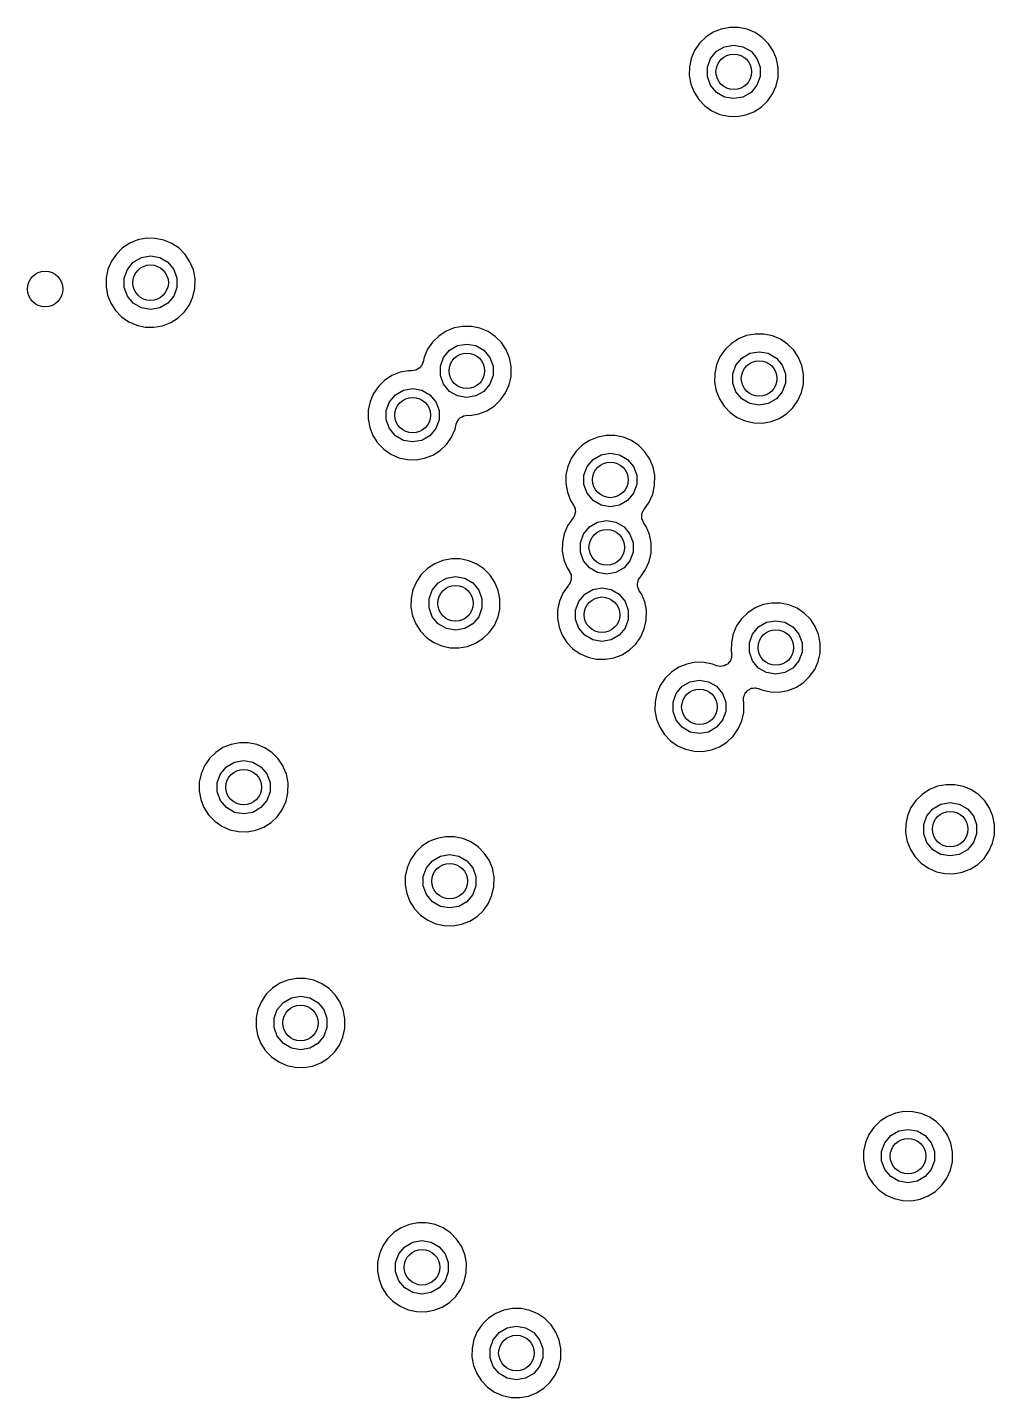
# Model space of a CAD drawing. Extents: x 83.8 to 170.2, y -169.8 to -83.8.
# Drawn here: x 138.29 to 149.16, y -121.58 to -106.16 of the extents above; entities that cross this region are included whole.
import ezdxf

# ---------------------------------------------------------------- set-up
doc = ezdxf.new("R2010")
doc.units = 0
doc.header["$MEASUREMENT"] = 0
doc.layers.add('BLACK', color=7, linetype='CONTINUOUS')

msp = doc.modelspace()

# ---------------------------------------------------------------- linework, layer by layer
at = {"layer": 'Black'}
for p, q in [((146.087, -106.18), (145.996, -106.217)), ((146.183, -106.162), (146.087, -106.18)), ((146.281, -106.162), (146.183, -106.162)), ((146.378, -106.182), (146.281, -106.162)), ((146.468, -106.22), (146.378, -106.182)), ((145.844, -106.339), (145.789, -106.42)), ((145.914, -106.271), (145.844, -106.339)), ((145.996, -106.217), (145.914, -106.271)), ((146.549, -106.275), (146.468, -106.22)), ((146.618, -106.345), (146.549, -106.275)), ((146.673, -106.426), (146.618, -106.345)), ((145.789, -106.42), (145.75, -106.51)), ((145.968, -106.512), (146.035, -106.431)), ((146.035, -106.431), (146.126, -106.379)), ((146.126, -106.379), (146.229, -106.361)), ((146.229, -106.361), (146.332, -106.379)), ((146.332, -106.379), (146.423, -106.431)), ((146.423, -106.431), (146.49, -106.512)), ((146.71, -106.517), (146.673, -106.426)), ((145.73, -106.606), (145.728, -106.704)), ((145.75, -106.51), (145.73, -106.606)), ((145.932, -106.61), (145.968, -106.512)), ((145.932, -106.714), (145.932, -106.61)), ((146.49, -106.512), (146.526, -106.61)), ((146.526, -106.61), (146.526, -106.714)), ((146.729, -106.612), (146.71, -106.517)), ((146.727, -106.726), (146.729, -106.612)), ((145.728, -106.704), (145.746, -106.801)), ((145.746, -106.801), (145.782, -106.892)), ((145.968, -106.813), (145.932, -106.714)), ((146.526, -106.714), (146.49, -106.813)), ((146.706, -106.821), (146.727, -106.726)), ((145.782, -106.892), (145.835, -106.974)), ((146.035, -106.893), (145.968, -106.813)), ((146.126, -106.945), (146.035, -106.893)), ((146.229, -106.963), (146.126, -106.945)), ((146.332, -106.945), (146.229, -106.963)), ((146.423, -106.893), (146.332, -106.945)), ((146.49, -106.813), (146.423, -106.893)), ((146.609, -106.99), (146.666, -106.91)), ((146.666, -106.91), (146.706, -106.821)), ((145.835, -106.974), (145.903, -107.045)), ((145.903, -107.045), (145.984, -107.101)), ((145.984, -107.101), (146.074, -107.14)), ((146.364, -107.146), (146.456, -107.111)), ((146.456, -107.111), (146.538, -107.058)), ((146.538, -107.058), (146.609, -106.99)), ((146.074, -107.14), (146.169, -107.161)), ((146.169, -107.161), (146.268, -107.163)), ((146.268, -107.163), (146.364, -107.146)), ((139.356, -108.643), (139.286, -108.712)), ((139.438, -108.589), (139.356, -108.643)), ((139.529, -108.552), (139.438, -108.589)), ((139.625, -108.534), (139.529, -108.552)), ((139.723, -108.535), (139.625, -108.534)), ((139.819, -108.555), (139.723, -108.535)), ((139.91, -108.593), (139.819, -108.555)), ((139.991, -108.647), (139.91, -108.593)), ((140.06, -108.717), (139.991, -108.647)), ((139.23, -108.792), (139.192, -108.883)), ((139.286, -108.712), (139.23, -108.792)), ((139.41, -108.884), (139.477, -108.804)), ((139.477, -108.804), (139.568, -108.751)), ((139.568, -108.751), (139.671, -108.733)), ((139.671, -108.733), (139.774, -108.751)), ((139.774, -108.751), (139.864, -108.804)), ((139.864, -108.804), (139.931, -108.884)), ((140.114, -108.799), (140.06, -108.717)), ((140.152, -108.889), (140.114, -108.799)), ((139.192, -108.883), (139.171, -108.978)), ((139.374, -108.982), (139.41, -108.884)), ((139.931, -108.884), (139.967, -108.982)), ((140.171, -108.985), (140.152, -108.889)), ((139.171, -108.978), (139.17, -109.077)), ((139.17, -109.077), (139.188, -109.173)), ((139.374, -109.087), (139.374, -108.982)), ((139.41, -109.185), (139.374, -109.087)), ((139.967, -109.087), (139.931, -109.185)), ((139.967, -108.982), (139.967, -109.087)), ((140.147, -109.193), (140.169, -109.098)), ((140.169, -109.098), (140.171, -108.985)), ((139.188, -109.173), (139.224, -109.264)), ((139.224, -109.264), (139.277, -109.347)), ((139.477, -109.265), (139.41, -109.185)), ((139.568, -109.317), (139.477, -109.265)), ((139.864, -109.265), (139.774, -109.317)), ((139.931, -109.185), (139.864, -109.265)), ((140.108, -109.283), (140.147, -109.193)), ((139.277, -109.347), (139.345, -109.417)), ((139.345, -109.417), (139.426, -109.473)), ((139.671, -109.336), (139.568, -109.317)), ((139.774, -109.317), (139.671, -109.336)), ((139.897, -109.483), (139.98, -109.43)), ((139.98, -109.43), (140.051, -109.363)), ((140.051, -109.363), (140.108, -109.283)), ((139.426, -109.473), (139.515, -109.512)), ((139.515, -109.512), (139.611, -109.533)), ((139.611, -109.533), (139.709, -109.535)), ((139.709, -109.535), (139.806, -109.518)), ((139.806, -109.518), (139.897, -109.483)), ((142.994, -109.58), (142.912, -109.634)), ((143.085, -109.543), (142.994, -109.58)), ((143.181, -109.525), (143.085, -109.543)), ((143.279, -109.525), (143.181, -109.525)), ((143.375, -109.545), (143.279, -109.525)), ((143.466, -109.583), (143.375, -109.545)), ((143.547, -109.638), (143.466, -109.583)), ((142.842, -109.702), (142.786, -109.783)), ((142.912, -109.634), (142.842, -109.702)), ((143.124, -109.742), (143.227, -109.724)), ((143.227, -109.724), (143.33, -109.742)), ((143.616, -109.708), (143.547, -109.638)), ((143.67, -109.789), (143.616, -109.708)), ((146.199, -109.72), (146.129, -109.788)), ((146.281, -109.666), (146.199, -109.72)), ((146.372, -109.629), (146.281, -109.666)), ((146.468, -109.611), (146.372, -109.629)), ((146.566, -109.612), (146.468, -109.611)), ((146.663, -109.631), (146.566, -109.612)), ((146.753, -109.669), (146.663, -109.631)), ((146.834, -109.724), (146.753, -109.669)), ((146.903, -109.794), (146.834, -109.724)), ((142.748, -109.873), (142.737, -109.924)), ((142.786, -109.783), (142.748, -109.873)), ((142.93, -109.973), (142.966, -109.875)), ((142.966, -109.875), (143.033, -109.794)), ((143.033, -109.794), (143.124, -109.742)), ((143.33, -109.742), (143.42, -109.794)), ((143.42, -109.794), (143.487, -109.875)), ((143.487, -109.875), (143.523, -109.973)), ((143.708, -109.88), (143.67, -109.789)), ((143.727, -109.975), (143.708, -109.88)), ((146.074, -109.869), (146.035, -109.959)), ((146.129, -109.788), (146.074, -109.869)), ((146.253, -109.961), (146.32, -109.881)), ((146.32, -109.881), (146.411, -109.828)), ((146.411, -109.828), (146.514, -109.81)), ((146.514, -109.81), (146.617, -109.828)), ((146.617, -109.828), (146.708, -109.881)), ((146.708, -109.881), (146.775, -109.961)), ((146.958, -109.875), (146.903, -109.794)), ((146.995, -109.966), (146.958, -109.875)), ((142.476, -110.042), (142.385, -110.079)), ((142.573, -110.024), (142.476, -110.042)), ((142.612, -110.024), (142.573, -110.024)), ((142.632, -110.021), (142.612, -110.024)), ((142.652, -110.018), (142.632, -110.021)), ((142.654, -110.017), (142.652, -110.018)), ((142.655, -110.017), (142.654, -110.017)), ((142.673, -110.007), (142.655, -110.017)), ((142.691, -109.997), (142.673, -110.007)), ((142.692, -109.996), (142.691, -109.997)), ((142.694, -109.995), (142.692, -109.996)), ((142.707, -109.98), (142.694, -109.995)), ((142.721, -109.965), (142.707, -109.98)), ((142.722, -109.961), (142.721, -109.963)), ((142.721, -109.963), (142.721, -109.965)), ((142.729, -109.942), (142.722, -109.961)), ((142.737, -109.924), (142.729, -109.942)), ((142.93, -110.077), (142.93, -109.973)), ((143.523, -109.973), (143.523, -110.077)), ((143.725, -110.089), (143.727, -109.975)), ((146.035, -109.959), (146.015, -110.055)), ((146.217, -110.059), (146.253, -109.961)), ((146.775, -109.961), (146.811, -110.059)), ((147.014, -110.061), (146.995, -109.966)), ((142.233, -110.201), (142.178, -110.282)), ((142.303, -110.133), (142.233, -110.201)), ((142.385, -110.079), (142.303, -110.133)), ((142.966, -110.176), (142.93, -110.077)), ((143.033, -110.256), (142.966, -110.176)), ((143.487, -110.176), (143.42, -110.256)), ((143.523, -110.077), (143.487, -110.176)), ((143.664, -110.273), (143.703, -110.184)), ((143.703, -110.184), (143.714, -110.136)), ((143.714, -110.136), (143.725, -110.089)), ((146.015, -110.055), (146.013, -110.153)), ((146.013, -110.153), (146.031, -110.25)), ((146.217, -110.164), (146.217, -110.059)), ((146.253, -110.262), (146.217, -110.164)), ((146.811, -110.164), (146.775, -110.262)), ((146.811, -110.059), (146.811, -110.164)), ((146.991, -110.27), (147.012, -110.175)), ((147.012, -110.162), (147.014, -110.061)), ((147.012, -110.175), (147.012, -110.162)), ((147.012, -110.162), (147.012, -110.162)), ((147.012, -110.162), (147.012, -110.162)), ((142.178, -110.282), (142.139, -110.372)), ((142.357, -110.374), (142.425, -110.294)), ((142.425, -110.294), (142.515, -110.241)), ((142.515, -110.241), (142.618, -110.223)), ((142.618, -110.223), (142.721, -110.241)), ((142.721, -110.241), (142.812, -110.294)), ((142.812, -110.294), (142.879, -110.374)), ((143.124, -110.308), (143.033, -110.256)), ((143.227, -110.326), (143.124, -110.308)), ((143.33, -110.308), (143.227, -110.326)), ((143.42, -110.256), (143.33, -110.308)), ((143.536, -110.421), (143.607, -110.353)), ((143.607, -110.353), (143.664, -110.273)), ((146.031, -110.25), (146.067, -110.341)), ((146.067, -110.341), (146.12, -110.423)), ((146.32, -110.342), (146.253, -110.262)), ((146.411, -110.394), (146.32, -110.342)), ((146.708, -110.342), (146.617, -110.394)), ((146.775, -110.262), (146.708, -110.342)), ((146.951, -110.359), (146.991, -110.27)), ((142.119, -110.468), (142.118, -110.566)), ((142.139, -110.372), (142.119, -110.468)), ((142.322, -110.472), (142.357, -110.374)), ((142.322, -110.577), (142.322, -110.472)), ((142.879, -110.374), (142.915, -110.472)), ((142.915, -110.472), (142.915, -110.577)), ((143.265, -110.526), (143.362, -110.509)), ((143.362, -110.509), (143.453, -110.474)), ((143.453, -110.474), (143.536, -110.421)), ((146.12, -110.423), (146.188, -110.494)), ((146.188, -110.494), (146.269, -110.55)), ((146.514, -110.412), (146.411, -110.394)), ((146.617, -110.394), (146.514, -110.412)), ((146.741, -110.56), (146.823, -110.507)), ((146.823, -110.507), (146.894, -110.44)), ((146.894, -110.44), (146.951, -110.359)), ((142.118, -110.566), (142.135, -110.663)), ((142.135, -110.663), (142.171, -110.754)), ((142.357, -110.675), (142.322, -110.577)), ((142.915, -110.577), (142.879, -110.675)), ((143.095, -110.683), (143.108, -110.624)), ((143.108, -110.624), (143.116, -110.606)), ((143.116, -110.606), (143.123, -110.587)), ((143.123, -110.587), (143.125, -110.585)), ((143.125, -110.584), (143.139, -110.569)), ((143.125, -110.585), (143.125, -110.584)), ((143.139, -110.569), (143.153, -110.553)), ((143.153, -110.553), (143.154, -110.553)), ((143.154, -110.553), (143.155, -110.551)), ((143.155, -110.551), (143.173, -110.542)), ((143.173, -110.542), (143.191, -110.532)), ((143.191, -110.532), (143.193, -110.532)), ((143.193, -110.532), (143.195, -110.531)), ((143.195, -110.531), (143.215, -110.528)), ((143.215, -110.528), (143.235, -110.525)), ((143.235, -110.525), (143.265, -110.526)), ((146.269, -110.55), (146.359, -110.589)), ((146.359, -110.589), (146.454, -110.61)), ((146.454, -110.61), (146.553, -110.612)), ((146.553, -110.612), (146.649, -110.595)), ((146.649, -110.595), (146.741, -110.56)), ((142.171, -110.754), (142.224, -110.836)), ((142.425, -110.755), (142.357, -110.675)), ((142.515, -110.807), (142.425, -110.755)), ((142.618, -110.825), (142.515, -110.807)), ((142.721, -110.807), (142.618, -110.825)), ((142.812, -110.755), (142.721, -110.807)), ((142.879, -110.675), (142.812, -110.755)), ((142.999, -110.853), (143.055, -110.772)), ((143.055, -110.772), (143.095, -110.683)), ((144.608, -110.807), (144.526, -110.861)), ((144.699, -110.77), (144.608, -110.807)), ((144.795, -110.752), (144.699, -110.77)), ((144.893, -110.753), (144.795, -110.752)), ((144.99, -110.772), (144.893, -110.753)), ((145.08, -110.81), (144.99, -110.772)), ((145.161, -110.865), (145.08, -110.81)), ((142.224, -110.836), (142.293, -110.907)), ((142.293, -110.907), (142.373, -110.963)), ((142.373, -110.963), (142.463, -111.002)), ((142.753, -111.008), (142.845, -110.973)), ((142.845, -110.973), (142.928, -110.92)), ((142.928, -110.92), (142.999, -110.853)), ((144.456, -110.929), (144.401, -111.01)), ((144.526, -110.861), (144.456, -110.929)), ((144.647, -111.022), (144.738, -110.969)), ((144.738, -110.969), (144.841, -110.951)), ((144.841, -110.951), (144.944, -110.969)), ((144.944, -110.969), (145.035, -111.022)), ((145.23, -110.935), (145.161, -110.865)), ((145.285, -111.017), (145.23, -110.935)), ((142.463, -111.002), (142.559, -111.023)), ((142.559, -111.023), (142.657, -111.025)), ((142.657, -111.025), (142.753, -111.008)), ((144.362, -111.1), (144.342, -111.196)), ((144.401, -111.01), (144.362, -111.1)), ((144.544, -111.2), (144.58, -111.102)), ((144.58, -111.102), (144.647, -111.022)), ((145.035, -111.022), (145.102, -111.102)), ((145.102, -111.102), (145.138, -111.2)), ((145.322, -111.107), (145.285, -111.017)), ((145.341, -111.202), (145.322, -111.107)), ((144.342, -111.196), (144.34, -111.294)), ((144.544, -111.305), (144.544, -111.2)), ((145.138, -111.2), (145.138, -111.305)), ((145.339, -111.316), (145.341, -111.202)), ((144.34, -111.294), (144.358, -111.391)), ((144.358, -111.391), (144.394, -111.482)), ((144.58, -111.403), (144.544, -111.305)), ((144.647, -111.483), (144.58, -111.403)), ((145.102, -111.403), (145.035, -111.483)), ((145.138, -111.305), (145.102, -111.403)), ((145.278, -111.501), (145.318, -111.411)), ((145.318, -111.411), (145.339, -111.316)), ((144.394, -111.482), (144.428, -111.535)), ((144.428, -111.535), (144.436, -111.554)), ((144.436, -111.554), (144.444, -111.572)), ((144.444, -111.572), (144.445, -111.574)), ((144.445, -111.574), (144.445, -111.576)), ((144.445, -111.576), (144.446, -111.596)), ((144.738, -111.535), (144.647, -111.483)), ((144.841, -111.554), (144.738, -111.535)), ((144.944, -111.535), (144.841, -111.554)), ((145.035, -111.483), (144.944, -111.535)), ((145.213, -111.596), (145.217, -111.587)), ((145.217, -111.587), (145.278, -111.501)), ((144.424, -111.678), (144.361, -111.769)), ((144.426, -111.673), (144.424, -111.678)), ((144.434, -111.662), (144.426, -111.673)), ((144.435, -111.66), (144.434, -111.662)), ((144.436, -111.659), (144.435, -111.66)), ((144.441, -111.639), (144.436, -111.659)), ((144.442, -111.638), (144.441, -111.639)), ((144.447, -111.62), (144.442, -111.638)), ((144.442, -111.638), (144.442, -111.638)), ((144.442, -111.638), (144.442, -111.638)), ((144.446, -111.596), (144.448, -111.616)), ((144.448, -111.616), (144.447, -111.618)), ((144.447, -111.618), (144.447, -111.62)), ((144.608, -111.781), (144.698, -111.728)), ((144.698, -111.728), (144.801, -111.71)), ((144.801, -111.71), (144.904, -111.728)), ((144.904, -111.728), (144.995, -111.781)), ((145.194, -111.671), (145.195, -111.658)), ((145.197, -111.68), (145.194, -111.671)), ((145.195, -111.646), (145.197, -111.636)), ((145.195, -111.658), (145.195, -111.646)), ((145.197, -111.636), (145.198, -111.627)), ((145.197, -111.69), (145.197, -111.68)), ((145.202, -111.701), (145.197, -111.69)), ((145.198, -111.627), (145.204, -111.615)), ((145.206, -111.713), (145.202, -111.701)), ((145.204, -111.615), (145.207, -111.603)), ((145.211, -111.721), (145.206, -111.713)), ((145.207, -111.603), (145.213, -111.596)), ((145.215, -111.73), (145.211, -111.721)), ((145.245, -111.775), (145.215, -111.73)), ((144.323, -111.859), (144.302, -111.955)), ((144.361, -111.769), (144.323, -111.859)), ((144.505, -111.959), (144.541, -111.861)), ((144.541, -111.861), (144.608, -111.781)), ((144.995, -111.781), (145.062, -111.861)), ((145.062, -111.861), (145.098, -111.959)), ((145.282, -111.866), (145.245, -111.775)), ((145.297, -111.941), (145.282, -111.866)), ((144.302, -111.955), (144.301, -112.053)), ((144.505, -112.064), (144.505, -111.959)), ((145.098, -111.959), (145.098, -112.064)), ((145.301, -111.961), (145.297, -111.941)), ((145.297, -111.941), (145.297, -111.941)), ((145.3, -112.075), (145.301, -111.961)), ((142.867, -112.196), (142.785, -112.25)), ((142.958, -112.159), (142.867, -112.196)), ((143.054, -112.141), (142.958, -112.159)), ((143.152, -112.141), (143.054, -112.141)), ((143.248, -112.161), (143.152, -112.141)), ((143.339, -112.199), (143.248, -112.161)), ((143.42, -112.254), (143.339, -112.199)), ((144.301, -112.053), (144.319, -112.15)), ((144.319, -112.15), (144.355, -112.241)), ((144.541, -112.162), (144.505, -112.064)), ((144.608, -112.242), (144.541, -112.162)), ((145.062, -112.162), (144.995, -112.242)), ((145.098, -112.064), (145.062, -112.162)), ((145.238, -112.26), (145.278, -112.17)), ((145.278, -112.17), (145.3, -112.075)), ((142.715, -112.318), (142.66, -112.399)), ((142.785, -112.25), (142.715, -112.318)), ((142.906, -112.41), (142.997, -112.358)), ((142.997, -112.358), (143.1, -112.34)), ((143.1, -112.34), (143.203, -112.358)), ((143.203, -112.358), (143.293, -112.41)), ((143.489, -112.324), (143.42, -112.254)), ((143.543, -112.405), (143.489, -112.324)), ((144.355, -112.241), (144.382, -112.284)), ((144.382, -112.284), (144.39, -112.303)), ((144.39, -112.303), (144.399, -112.321)), ((144.399, -112.321), (144.399, -112.323)), ((144.399, -112.323), (144.4, -112.325)), ((144.4, -112.325), (144.401, -112.345)), ((144.401, -112.345), (144.402, -112.365)), ((144.698, -112.294), (144.608, -112.242)), ((144.801, -112.313), (144.698, -112.294)), ((144.904, -112.294), (144.801, -112.313)), ((144.995, -112.242), (144.904, -112.294)), ((145.159, -112.372), (145.171, -112.355)), ((145.171, -112.355), (145.173, -112.352)), ((145.173, -112.352), (145.175, -112.35)), ((145.175, -112.35), (145.238, -112.26)), ((142.621, -112.489), (142.601, -112.585)), ((142.66, -112.399), (142.621, -112.489)), ((142.803, -112.589), (142.839, -112.491)), ((142.839, -112.491), (142.906, -112.41)), ((143.293, -112.41), (143.361, -112.491)), ((143.361, -112.491), (143.396, -112.589)), ((143.581, -112.496), (143.543, -112.405)), ((143.6, -112.591), (143.581, -112.496)), ((144.362, -112.446), (144.306, -112.527)), ((144.365, -112.444), (144.362, -112.446)), ((144.376, -112.427), (144.365, -112.444)), ((144.389, -112.411), (144.376, -112.427)), ((144.39, -112.408), (144.389, -112.409)), ((144.389, -112.409), (144.389, -112.411)), ((144.396, -112.388), (144.39, -112.408)), ((144.402, -112.369), (144.396, -112.388)), ((144.402, -112.365), (144.402, -112.367)), ((144.402, -112.367), (144.402, -112.369)), ((144.553, -112.539), (144.644, -112.486)), ((144.644, -112.486), (144.747, -112.468)), ((144.747, -112.468), (144.85, -112.486)), ((144.85, -112.486), (144.94, -112.539)), ((145.147, -112.414), (145.154, -112.39)), ((145.148, -112.437), (145.147, -112.414)), ((145.147, -112.414), (145.147, -112.414)), ((145.147, -112.414), (145.147, -112.414)), ((145.149, -112.458), (145.148, -112.437)), ((145.158, -112.477), (145.149, -112.458)), ((145.149, -112.458), (145.149, -112.458)), ((145.149, -112.458), (145.149, -112.458)), ((145.154, -112.39), (145.159, -112.372)), ((145.167, -112.499), (145.158, -112.477)), ((145.159, -112.372), (145.159, -112.372)), ((145.159, -112.372), (145.159, -112.372)), ((145.19, -112.534), (145.167, -112.499)), ((145.167, -112.499), (145.167, -112.499)), ((145.167, -112.499), (145.167, -112.499)), ((142.601, -112.585), (142.599, -112.683)), ((142.803, -112.693), (142.803, -112.589)), ((143.396, -112.589), (143.396, -112.693)), ((143.598, -112.705), (143.6, -112.591)), ((144.268, -112.617), (144.247, -112.713)), ((144.306, -112.527), (144.268, -112.617)), ((144.45, -112.717), (144.486, -112.619)), ((144.486, -112.619), (144.553, -112.539)), ((144.94, -112.539), (145.007, -112.619)), ((145.007, -112.619), (145.043, -112.717)), ((145.228, -112.624), (145.19, -112.534)), ((145.246, -112.719), (145.228, -112.624)), ((146.56, -112.655), (146.469, -112.692)), ((146.656, -112.637), (146.56, -112.655)), ((146.754, -112.637), (146.656, -112.637)), ((146.85, -112.657), (146.754, -112.637)), ((146.941, -112.695), (146.85, -112.657)), ((142.599, -112.683), (142.617, -112.78)), ((142.617, -112.78), (142.653, -112.871)), ((142.839, -112.792), (142.803, -112.693)), ((142.906, -112.872), (142.839, -112.792)), ((143.361, -112.792), (143.293, -112.872)), ((143.396, -112.693), (143.361, -112.792)), ((143.537, -112.889), (143.577, -112.8)), ((143.577, -112.8), (143.578, -112.794)), ((143.578, -112.794), (143.598, -112.705)), ((143.578, -112.794), (143.578, -112.794)), ((144.247, -112.713), (144.246, -112.811)), ((144.246, -112.811), (144.264, -112.908)), ((144.45, -112.822), (144.45, -112.717)), ((144.486, -112.92), (144.45, -112.822)), ((145.043, -112.822), (145.007, -112.92)), ((145.043, -112.717), (145.043, -112.822)), ((145.245, -112.833), (145.246, -112.719)), ((146.317, -112.814), (146.261, -112.895)), ((146.387, -112.746), (146.317, -112.814)), ((146.469, -112.692), (146.387, -112.746)), ((147.022, -112.75), (146.941, -112.695)), ((147.091, -112.82), (147.022, -112.75)), ((147.145, -112.901), (147.091, -112.82)), ((142.653, -112.871), (142.706, -112.953)), ((142.706, -112.953), (142.774, -113.024)), ((142.997, -112.924), (142.906, -112.872)), ((143.1, -112.942), (142.997, -112.924)), ((143.203, -112.924), (143.1, -112.942)), ((143.293, -112.872), (143.203, -112.924)), ((143.409, -113.037), (143.48, -112.969)), ((143.48, -112.969), (143.537, -112.889)), ((144.264, -112.908), (144.3, -112.999)), ((144.553, -113), (144.486, -112.92)), ((145.007, -112.92), (144.94, -113)), ((145.183, -113.018), (145.223, -112.928)), ((145.223, -112.928), (145.245, -112.833)), ((146.261, -112.895), (146.223, -112.985)), ((146.441, -112.987), (146.508, -112.906)), ((146.508, -112.906), (146.599, -112.854)), ((146.599, -112.854), (146.702, -112.836)), ((146.702, -112.836), (146.805, -112.854)), ((146.805, -112.854), (146.895, -112.906)), ((146.895, -112.906), (146.962, -112.987)), ((147.183, -112.992), (147.145, -112.901)), ((142.774, -113.024), (142.855, -113.08)), ((142.855, -113.08), (142.945, -113.119)), ((142.945, -113.119), (143.04, -113.14)), ((143.138, -113.142), (143.235, -113.125)), ((143.235, -113.125), (143.326, -113.09)), ((143.326, -113.09), (143.409, -113.037)), ((144.3, -112.999), (144.353, -113.081)), ((144.353, -113.081), (144.421, -113.152)), ((144.644, -113.052), (144.553, -113)), ((144.747, -113.071), (144.644, -113.052)), ((144.85, -113.052), (144.747, -113.071)), ((144.94, -113), (144.85, -113.052)), ((145.056, -113.165), (145.127, -113.098)), ((145.127, -113.098), (145.183, -113.018)), ((146.202, -113.081), (146.201, -113.179)), ((146.223, -112.985), (146.202, -113.081)), ((146.405, -113.085), (146.441, -112.987)), ((146.405, -113.189), (146.405, -113.085)), ((146.962, -112.987), (146.998, -113.085)), ((146.998, -113.085), (146.998, -113.189)), ((147.202, -113.087), (147.183, -112.992)), ((147.2, -113.201), (147.202, -113.087)), ((143.04, -113.14), (143.138, -113.142)), ((144.421, -113.152), (144.501, -113.208)), ((144.501, -113.208), (144.591, -113.247)), ((144.591, -113.247), (144.687, -113.268)), ((144.687, -113.268), (144.785, -113.27)), ((144.785, -113.27), (144.882, -113.253)), ((144.882, -113.253), (144.973, -113.218)), ((144.973, -113.218), (145.056, -113.165)), ((146.197, -113.269), (146.191, -113.287)), ((146.204, -113.252), (146.197, -113.269)), ((146.201, -113.179), (146.205, -113.201)), ((146.205, -113.245), (146.204, -113.249)), ((146.204, -113.249), (146.204, -113.252)), ((146.205, -113.201), (146.205, -113.205)), ((146.205, -113.205), (146.206, -113.208)), ((146.206, -113.208), (146.205, -113.227)), ((146.205, -113.227), (146.205, -113.245)), ((146.441, -113.288), (146.405, -113.189)), ((146.998, -113.189), (146.962, -113.288)), ((147.178, -113.296), (147.2, -113.201)), ((145.528, -113.413), (145.458, -113.482)), ((145.61, -113.359), (145.528, -113.413)), ((145.701, -113.323), (145.61, -113.359)), ((145.797, -113.304), (145.701, -113.323)), ((145.895, -113.305), (145.797, -113.304)), ((145.991, -113.325), (145.895, -113.305)), ((146.031, -113.341), (145.991, -113.325)), ((146.034, -113.342), (146.031, -113.341)), ((146.038, -113.344), (146.034, -113.342)), ((146.056, -113.347), (146.038, -113.344)), ((146.074, -113.351), (146.056, -113.347)), ((146.077, -113.351), (146.074, -113.351)), ((146.081, -113.351), (146.077, -113.351)), ((146.099, -113.348), (146.081, -113.351)), ((146.118, -113.345), (146.099, -113.348)), ((146.121, -113.344), (146.118, -113.345)), ((146.124, -113.343), (146.121, -113.344)), ((146.14, -113.334), (146.124, -113.343)), ((146.157, -113.325), (146.14, -113.334)), ((146.159, -113.323), (146.157, -113.325)), ((146.162, -113.321), (146.159, -113.323)), ((146.174, -113.307), (146.162, -113.321)), ((146.187, -113.293), (146.174, -113.307)), ((146.188, -113.29), (146.187, -113.293)), ((146.191, -113.287), (146.188, -113.29)), ((146.508, -113.368), (146.441, -113.288)), ((146.599, -113.42), (146.508, -113.368)), ((146.702, -113.438), (146.599, -113.42)), ((146.805, -113.42), (146.702, -113.438)), ((146.895, -113.368), (146.805, -113.42)), ((146.962, -113.288), (146.895, -113.368)), ((147.082, -113.465), (147.139, -113.385)), ((147.139, -113.385), (147.178, -113.296)), ((145.403, -113.563), (145.364, -113.653)), ((145.458, -113.482), (145.403, -113.563)), ((145.582, -113.654), (145.649, -113.574)), ((145.649, -113.574), (145.74, -113.522)), ((145.74, -113.522), (145.843, -113.503)), ((145.843, -113.503), (145.946, -113.522)), ((145.946, -113.522), (146.036, -113.574)), ((146.036, -113.574), (146.104, -113.654)), ((146.446, -113.594), (146.462, -113.591)), ((146.462, -113.591), (146.468, -113.592)), ((146.468, -113.592), (146.473, -113.591)), ((146.473, -113.591), (146.489, -113.595)), ((146.837, -113.621), (146.928, -113.586)), ((146.928, -113.586), (147.011, -113.533)), ((147.011, -113.533), (147.082, -113.465)), ((145.364, -113.653), (145.344, -113.749)), ((145.546, -113.752), (145.582, -113.654)), ((146.104, -113.654), (146.139, -113.752)), ((146.339, -113.699), (146.341, -113.693)), ((146.34, -113.715), (146.339, -113.699)), ((146.339, -113.732), (146.34, -113.715)), ((146.34, -113.737), (146.339, -113.732)), ((146.34, -113.743), (146.34, -113.737)), ((146.343, -113.755), (146.34, -113.743)), ((146.341, -113.688), (146.348, -113.673)), ((146.341, -113.693), (146.341, -113.688)), ((146.348, -113.673), (146.354, -113.657)), ((146.354, -113.657), (146.357, -113.653)), ((146.357, -113.653), (146.359, -113.648)), ((146.359, -113.648), (146.371, -113.635)), ((146.371, -113.635), (146.381, -113.622)), ((146.381, -113.622), (146.386, -113.62)), ((146.386, -113.62), (146.39, -113.616)), ((146.39, -113.616), (146.405, -113.608)), ((146.405, -113.608), (146.419, -113.6)), ((146.419, -113.6), (146.424, -113.599)), ((146.424, -113.599), (146.429, -113.596)), ((146.429, -113.596), (146.446, -113.594)), ((146.489, -113.595), (146.506, -113.598)), ((146.506, -113.598), (146.511, -113.6)), ((146.511, -113.6), (146.516, -113.602)), ((146.516, -113.602), (146.546, -113.615)), ((146.546, -113.615), (146.642, -113.636)), ((146.642, -113.636), (146.74, -113.638)), ((146.74, -113.638), (146.837, -113.621)), ((145.344, -113.749), (145.342, -113.847)), ((145.342, -113.847), (145.36, -113.943)), ((145.546, -113.857), (145.546, -113.752)), ((145.582, -113.955), (145.546, -113.857)), ((146.139, -113.857), (146.104, -113.955)), ((146.139, -113.752), (146.139, -113.857)), ((146.32, -113.963), (146.341, -113.868)), ((146.341, -113.868), (146.343, -113.755)), ((145.36, -113.943), (145.396, -114.034)), ((145.396, -114.034), (145.449, -114.117)), ((145.649, -114.035), (145.582, -113.955)), ((145.74, -114.088), (145.649, -114.035)), ((146.036, -114.035), (145.946, -114.088)), ((146.104, -113.955), (146.036, -114.035)), ((146.223, -114.133), (146.28, -114.053)), ((146.28, -114.053), (146.32, -113.963)), ((140.672, -114.208), (140.576, -114.227)), ((140.77, -114.209), (140.672, -114.208)), ((140.866, -114.229), (140.77, -114.209)), ((145.449, -114.117), (145.517, -114.187)), ((145.517, -114.187), (145.598, -114.243)), ((145.843, -114.106), (145.74, -114.088)), ((145.946, -114.088), (145.843, -114.106)), ((146.069, -114.253), (146.152, -114.201)), ((146.152, -114.201), (146.223, -114.133)), ((140.403, -114.317), (140.333, -114.386)), ((140.485, -114.263), (140.403, -114.317)), ((140.576, -114.227), (140.485, -114.263)), ((140.957, -114.267), (140.866, -114.229)), ((141.038, -114.322), (140.957, -114.267)), ((141.107, -114.391), (141.038, -114.322)), ((145.598, -114.243), (145.688, -114.282)), ((145.688, -114.282), (145.783, -114.303)), ((145.783, -114.303), (145.881, -114.306)), ((145.881, -114.306), (145.978, -114.289)), ((145.978, -114.289), (146.069, -114.253)), ((140.278, -114.467), (140.239, -114.557)), ((140.333, -114.386), (140.278, -114.467)), ((140.457, -114.558), (140.524, -114.478)), ((140.524, -114.478), (140.615, -114.426)), ((140.615, -114.426), (140.718, -114.408)), ((140.718, -114.408), (140.821, -114.426)), ((140.821, -114.426), (140.911, -114.478)), ((140.911, -114.478), (140.979, -114.558)), ((141.161, -114.473), (141.107, -114.391)), ((141.167, -114.488), (141.161, -114.473)), ((141.199, -114.564), (141.167, -114.488)), ((141.167, -114.488), (141.167, -114.488)), ((140.219, -114.653), (140.217, -114.751)), ((140.239, -114.557), (140.219, -114.653)), ((140.421, -114.656), (140.457, -114.558)), ((140.421, -114.761), (140.421, -114.656)), ((140.979, -114.558), (141.014, -114.656)), ((141.014, -114.656), (141.014, -114.761)), ((141.218, -114.659), (141.199, -114.564)), ((141.216, -114.773), (141.218, -114.659)), ((140.217, -114.751), (140.235, -114.847)), ((140.457, -114.859), (140.421, -114.761)), ((141.014, -114.761), (140.979, -114.859)), ((141.195, -114.867), (141.216, -114.773)), ((148.347, -114.79), (148.277, -114.858)), ((148.43, -114.736), (148.347, -114.79)), ((148.52, -114.699), (148.43, -114.736)), ((148.617, -114.681), (148.52, -114.699)), ((148.715, -114.682), (148.617, -114.681)), ((148.811, -114.701), (148.715, -114.682)), ((148.901, -114.739), (148.811, -114.701)), ((148.983, -114.794), (148.901, -114.739)), ((149.052, -114.864), (148.983, -114.794)), ((140.235, -114.847), (140.271, -114.938)), ((140.271, -114.938), (140.324, -115.021)), ((140.524, -114.939), (140.457, -114.859)), ((140.615, -114.992), (140.524, -114.939)), ((140.911, -114.939), (140.821, -114.992)), ((140.979, -114.859), (140.911, -114.939)), ((141.098, -115.037), (141.155, -114.957)), ((141.155, -114.957), (141.195, -114.867)), ((148.222, -114.939), (148.183, -115.029)), ((148.277, -114.858), (148.222, -114.939)), ((148.401, -115.031), (148.469, -114.951)), ((148.469, -114.951), (148.559, -114.898)), ((148.559, -114.898), (148.662, -114.88)), ((148.662, -114.88), (148.765, -114.898)), ((148.765, -114.898), (148.856, -114.951)), ((148.856, -114.951), (148.923, -115.031)), ((149.106, -114.945), (149.052, -114.864)), ((149.143, -115.036), (149.106, -114.945)), ((140.324, -115.021), (140.392, -115.091)), ((140.392, -115.091), (140.473, -115.147)), ((140.718, -115.01), (140.615, -114.992)), ((140.821, -114.992), (140.718, -115.01)), ((140.944, -115.157), (141.027, -115.105)), ((141.027, -115.105), (141.098, -115.037)), ((148.163, -115.125), (148.162, -115.223)), ((148.183, -115.029), (148.163, -115.125)), ((148.366, -115.129), (148.401, -115.031)), ((148.366, -115.234), (148.366, -115.129)), ((148.923, -115.031), (148.959, -115.129)), ((148.959, -115.129), (148.959, -115.234)), ((149.162, -115.131), (149.143, -115.036)), ((149.161, -115.245), (149.162, -115.131)), ((140.473, -115.147), (140.563, -115.187)), ((140.563, -115.187), (140.658, -115.208)), ((140.658, -115.208), (140.756, -115.21)), ((140.756, -115.21), (140.853, -115.193)), ((140.853, -115.193), (140.944, -115.157)), ((142.892, -115.284), (142.801, -115.321)), ((142.988, -115.266), (142.892, -115.284)), ((143.086, -115.267), (142.988, -115.266)), ((143.182, -115.286), (143.086, -115.267)), ((143.273, -115.324), (143.182, -115.286)), ((148.162, -115.223), (148.179, -115.32)), ((148.401, -115.332), (148.366, -115.234)), ((148.959, -115.234), (148.923, -115.332)), ((149.139, -115.34), (149.161, -115.245)), ((142.649, -115.443), (142.593, -115.524)), ((142.719, -115.375), (142.649, -115.443)), ((142.801, -115.321), (142.719, -115.375)), ((143.295, -115.339), (143.273, -115.324)), ((143.354, -115.379), (143.295, -115.339)), ((143.295, -115.339), (143.295, -115.339)), ((143.423, -115.449), (143.354, -115.379)), ((148.179, -115.32), (148.215, -115.411)), ((148.215, -115.411), (148.269, -115.493)), ((148.469, -115.412), (148.401, -115.332)), ((148.559, -115.464), (148.469, -115.412)), ((148.856, -115.412), (148.765, -115.464)), ((148.923, -115.332), (148.856, -115.412)), ((149.043, -115.51), (149.099, -115.429)), ((149.099, -115.429), (149.139, -115.34)), ((142.593, -115.524), (142.555, -115.614)), ((142.773, -115.616), (142.84, -115.536)), ((142.84, -115.536), (142.931, -115.483)), ((142.931, -115.483), (143.034, -115.465)), ((143.034, -115.465), (143.137, -115.483)), ((143.137, -115.483), (143.227, -115.536)), ((143.227, -115.536), (143.294, -115.616)), ((143.477, -115.53), (143.423, -115.449)), ((143.515, -115.621), (143.477, -115.53)), ((148.269, -115.493), (148.337, -115.564)), ((148.337, -115.564), (148.417, -115.62)), ((148.662, -115.482), (148.559, -115.464)), ((148.765, -115.464), (148.662, -115.482)), ((148.889, -115.63), (148.972, -115.577)), ((148.972, -115.577), (149.043, -115.51)), ((142.534, -115.71), (142.533, -115.808)), ((142.555, -115.614), (142.534, -115.71)), ((142.737, -115.714), (142.773, -115.616)), ((142.737, -115.819), (142.737, -115.714)), ((143.294, -115.616), (143.33, -115.714)), ((143.33, -115.714), (143.33, -115.819)), ((143.534, -115.716), (143.515, -115.621)), ((143.532, -115.83), (143.534, -115.716)), ((148.417, -115.62), (148.507, -115.659)), ((148.507, -115.659), (148.603, -115.68)), ((148.603, -115.68), (148.701, -115.682)), ((148.701, -115.682), (148.797, -115.665)), ((148.797, -115.665), (148.846, -115.646)), ((148.846, -115.646), (148.889, -115.63)), ((148.846, -115.646), (148.846, -115.646)), ((142.533, -115.808), (142.551, -115.905)), ((142.551, -115.905), (142.587, -115.996)), ((142.773, -115.917), (142.737, -115.819)), ((143.33, -115.819), (143.294, -115.917)), ((143.51, -115.925), (143.532, -115.83)), ((142.587, -115.996), (142.64, -116.078)), ((142.84, -115.997), (142.773, -115.917)), ((142.931, -116.049), (142.84, -115.997)), ((143.034, -116.067), (142.931, -116.049)), ((143.137, -116.049), (143.034, -116.067)), ((143.227, -115.997), (143.137, -116.049)), ((143.294, -115.917), (143.227, -115.997)), ((143.414, -116.095), (143.471, -116.014)), ((143.471, -116.014), (143.51, -115.925)), ((142.64, -116.078), (142.708, -116.149)), ((142.708, -116.149), (142.789, -116.205)), ((142.789, -116.205), (142.878, -116.244)), ((143.26, -116.215), (143.343, -116.162)), ((143.343, -116.162), (143.414, -116.095)), ((142.878, -116.244), (142.974, -116.265)), ((142.974, -116.265), (143.072, -116.267)), ((143.072, -116.267), (143.169, -116.25)), ((143.169, -116.25), (143.26, -116.215)), ((141.042, -116.969), (140.972, -117.038)), ((141.124, -116.915), (141.042, -116.969)), ((141.215, -116.879), (141.124, -116.915)), ((141.312, -116.86), (141.215, -116.879)), ((141.41, -116.861), (141.312, -116.86)), ((141.506, -116.881), (141.41, -116.861)), ((141.596, -116.919), (141.506, -116.881)), ((141.678, -116.973), (141.596, -116.919)), ((141.747, -117.043), (141.678, -116.973)), ((140.917, -117.119), (140.878, -117.209)), ((140.972, -117.038), (140.917, -117.119)), ((141.096, -117.21), (141.164, -117.13)), ((141.164, -117.13), (141.254, -117.078)), ((141.254, -117.078), (141.357, -117.059)), ((141.357, -117.059), (141.46, -117.078)), ((141.46, -117.078), (141.551, -117.13)), ((141.551, -117.13), (141.618, -117.21)), ((141.801, -117.125), (141.747, -117.043)), ((141.838, -117.215), (141.801, -117.125)), ((140.878, -117.209), (140.858, -117.305)), ((141.061, -117.308), (141.096, -117.21)), ((141.618, -117.21), (141.654, -117.308)), ((141.857, -117.311), (141.838, -117.215)), ((140.858, -117.305), (140.857, -117.403)), ((140.857, -117.403), (140.874, -117.499)), ((141.061, -117.413), (141.061, -117.308)), ((141.096, -117.511), (141.061, -117.413)), ((141.654, -117.413), (141.618, -117.511)), ((141.654, -117.308), (141.654, -117.413)), ((141.834, -117.519), (141.856, -117.424)), ((141.856, -117.424), (141.857, -117.311)), ((140.874, -117.499), (140.91, -117.59)), ((140.91, -117.59), (140.963, -117.673)), ((141.164, -117.591), (141.096, -117.511)), ((141.254, -117.644), (141.164, -117.591)), ((141.551, -117.591), (141.46, -117.644)), ((141.618, -117.511), (141.551, -117.591)), ((141.794, -117.609), (141.834, -117.519)), ((140.963, -117.673), (141.032, -117.743)), ((141.032, -117.743), (141.112, -117.799)), ((141.357, -117.662), (141.254, -117.644)), ((141.46, -117.644), (141.357, -117.662)), ((141.667, -117.757), (141.738, -117.689)), ((141.738, -117.689), (141.794, -117.609)), ((141.112, -117.799), (141.202, -117.838)), ((141.202, -117.838), (141.298, -117.859)), ((141.298, -117.859), (141.396, -117.862)), ((141.396, -117.862), (141.492, -117.845)), ((141.492, -117.845), (141.584, -117.809)), ((141.584, -117.809), (141.667, -117.757)), ((148.143, -118.358), (148.047, -118.377)), ((148.241, -118.359), (148.143, -118.358)), ((148.337, -118.379), (148.241, -118.359)), ((147.874, -118.467), (147.804, -118.536)), ((147.956, -118.413), (147.874, -118.467)), ((148.047, -118.377), (147.956, -118.413)), ((148.428, -118.417), (148.337, -118.379)), ((148.509, -118.472), (148.428, -118.417)), ((148.578, -118.541), (148.509, -118.472)), ((147.748, -118.617), (147.71, -118.707)), ((147.804, -118.536), (147.748, -118.617)), ((147.928, -118.708), (147.995, -118.628)), ((147.995, -118.628), (148.086, -118.576)), ((148.086, -118.576), (148.189, -118.558)), ((148.189, -118.558), (148.292, -118.576)), ((148.292, -118.576), (148.382, -118.628)), ((148.382, -118.628), (148.449, -118.708)), ((148.632, -118.623), (148.578, -118.541)), ((148.67, -118.713), (148.632, -118.623)), ((147.689, -118.803), (147.688, -118.901)), ((147.71, -118.707), (147.689, -118.803)), ((147.892, -118.806), (147.928, -118.708)), ((147.892, -118.911), (147.892, -118.806)), ((148.449, -118.708), (148.485, -118.806)), ((148.485, -118.806), (148.485, -118.911)), ((148.688, -118.809), (148.67, -118.713)), ((148.687, -118.889), (148.688, -118.809)), ((147.688, -118.901), (147.706, -118.997)), ((147.928, -119.009), (147.892, -118.911)), ((148.485, -118.911), (148.449, -119.009)), ((148.665, -119.017), (148.687, -118.923)), ((148.687, -118.923), (148.687, -118.889)), ((148.687, -118.889), (148.687, -118.889)), ((148.687, -118.889), (148.687, -118.889)), ((147.706, -118.997), (147.742, -119.088)), ((147.742, -119.088), (147.795, -119.171)), ((147.995, -119.089), (147.928, -119.009)), ((148.086, -119.142), (147.995, -119.089)), ((148.189, -119.16), (148.086, -119.142)), ((148.292, -119.142), (148.189, -119.16)), ((148.382, -119.089), (148.292, -119.142)), ((148.449, -119.009), (148.382, -119.089)), ((148.569, -119.187), (148.625, -119.107)), ((148.625, -119.107), (148.665, -119.017)), ((147.795, -119.171), (147.863, -119.241)), ((147.863, -119.241), (147.944, -119.297)), ((148.415, -119.307), (148.498, -119.255)), ((148.498, -119.255), (148.569, -119.187)), ((147.944, -119.297), (148.033, -119.337)), ((148.033, -119.337), (148.129, -119.358)), ((148.129, -119.358), (148.227, -119.36)), ((148.227, -119.36), (148.324, -119.343)), ((148.324, -119.343), (148.415, -119.307)), ((142.408, -119.718), (142.338, -119.786)), ((142.49, -119.664), (142.408, -119.718)), ((142.581, -119.627), (142.49, -119.664)), ((142.677, -119.609), (142.581, -119.627)), ((142.775, -119.609), (142.677, -119.609)), ((142.871, -119.629), (142.775, -119.609)), ((142.961, -119.667), (142.871, -119.629)), ((143.043, -119.722), (142.961, -119.667)), ((143.112, -119.792), (143.043, -119.722)), ((142.282, -119.867), (142.244, -119.957)), ((142.338, -119.786), (142.282, -119.867)), ((142.462, -119.959), (142.529, -119.878)), ((142.529, -119.878), (142.62, -119.826)), ((142.62, -119.826), (142.723, -119.808)), ((142.723, -119.808), (142.826, -119.826)), ((142.826, -119.826), (142.916, -119.878)), ((142.916, -119.878), (142.983, -119.959)), ((143.166, -119.873), (143.112, -119.792)), ((143.203, -119.964), (143.166, -119.873)), ((142.223, -120.053), (142.222, -120.151)), ((142.244, -119.957), (142.223, -120.053)), ((142.426, -120.057), (142.462, -119.959)), ((142.426, -120.161), (142.426, -120.057)), ((142.983, -119.959), (143.019, -120.057)), ((143.019, -120.057), (143.019, -120.161)), ((143.222, -120.059), (143.203, -119.964)), ((143.221, -120.173), (143.222, -120.059)), ((142.222, -120.151), (142.24, -120.248)), ((142.462, -120.26), (142.426, -120.161)), ((143.019, -120.161), (142.983, -120.26)), ((143.199, -120.268), (143.221, -120.173)), ((142.24, -120.248), (142.276, -120.339)), ((142.276, -120.339), (142.329, -120.421)), ((142.529, -120.34), (142.462, -120.26)), ((142.62, -120.392), (142.529, -120.34)), ((142.916, -120.34), (142.826, -120.392)), ((142.983, -120.26), (142.916, -120.34)), ((143.103, -120.437), (143.159, -120.357)), ((143.159, -120.357), (143.199, -120.268)), ((142.329, -120.421), (142.397, -120.492)), ((142.397, -120.492), (142.477, -120.548)), ((142.723, -120.41), (142.62, -120.392)), ((142.826, -120.392), (142.723, -120.41)), ((142.949, -120.558), (143.032, -120.505)), ((143.032, -120.505), (143.103, -120.437)), ((142.477, -120.548), (142.567, -120.587)), ((142.567, -120.587), (142.663, -120.608)), ((142.663, -120.608), (142.761, -120.61)), ((142.761, -120.61), (142.858, -120.593)), ((142.858, -120.593), (142.949, -120.558)), ((143.471, -120.683), (143.401, -120.751)), ((143.553, -120.629), (143.471, -120.683)), ((143.644, -120.592), (143.553, -120.629)), ((143.74, -120.574), (143.644, -120.592)), ((143.838, -120.574), (143.74, -120.574)), ((143.934, -120.594), (143.838, -120.574)), ((144.024, -120.632), (143.934, -120.594)), ((144.106, -120.687), (144.024, -120.632)), ((143.345, -120.832), (143.307, -120.922)), ((143.401, -120.751), (143.345, -120.832)), ((143.592, -120.843), (143.682, -120.791)), ((143.682, -120.791), (143.785, -120.773)), ((143.785, -120.773), (143.888, -120.791)), ((143.888, -120.791), (143.979, -120.843)), ((144.175, -120.757), (144.106, -120.687)), ((144.229, -120.838), (144.175, -120.757)), ((143.307, -120.922), (143.286, -121.018)), ((143.489, -121.022), (143.525, -120.924)), ((143.525, -120.924), (143.592, -120.843)), ((143.979, -120.843), (144.046, -120.924)), ((144.046, -120.924), (144.082, -121.022)), ((144.266, -120.929), (144.229, -120.838)), ((144.285, -121.024), (144.266, -120.929)), ((143.286, -121.018), (143.285, -121.116)), ((143.285, -121.116), (143.303, -121.213)), ((143.489, -121.126), (143.489, -121.022)), ((143.525, -121.225), (143.489, -121.126)), ((144.082, -121.126), (144.046, -121.225)), ((144.082, -121.022), (144.082, -121.126)), ((144.262, -121.233), (144.284, -121.138)), ((144.284, -121.138), (144.285, -121.024)), ((143.303, -121.213), (143.339, -121.304)), ((143.592, -121.305), (143.525, -121.225)), ((144.046, -121.225), (143.979, -121.305)), ((144.222, -121.322), (144.262, -121.233)), ((143.339, -121.304), (143.392, -121.386)), ((143.392, -121.386), (143.46, -121.457)), ((143.682, -121.357), (143.592, -121.305)), ((143.785, -121.375), (143.682, -121.357)), ((143.888, -121.357), (143.785, -121.375)), ((143.979, -121.305), (143.888, -121.357)), ((144.095, -121.47), (144.166, -121.402)), ((144.166, -121.402), (144.222, -121.322)), ((143.46, -121.457), (143.54, -121.513)), ((143.54, -121.513), (143.63, -121.552)), ((143.63, -121.552), (143.726, -121.573)), ((143.726, -121.573), (143.824, -121.575)), ((143.824, -121.575), (143.921, -121.558)), ((143.921, -121.558), (144.012, -121.523)), ((144.012, -121.523), (144.095, -121.47))]:
    msp.add_line(p, q, dxfattribs=at)
for centre in [(146.229, -106.662), (138.486, -109.105), (139.671, -109.034), (143.227, -110.025), (146.514, -110.111), (142.618, -110.524), (144.841, -111.252), (144.801, -112.011), (143.1, -112.641), (144.747, -112.769), (146.702, -113.137), (145.843, -113.805), (140.718, -114.709), (148.662, -115.181), (143.034, -115.766), (141.357, -117.361), (148.189, -118.859), (142.723, -120.109), (143.785, -121.074)]:
    msp.add_circle(centre, 0.2, dxfattribs=at)

doc.saveas('drawing.dxf')
